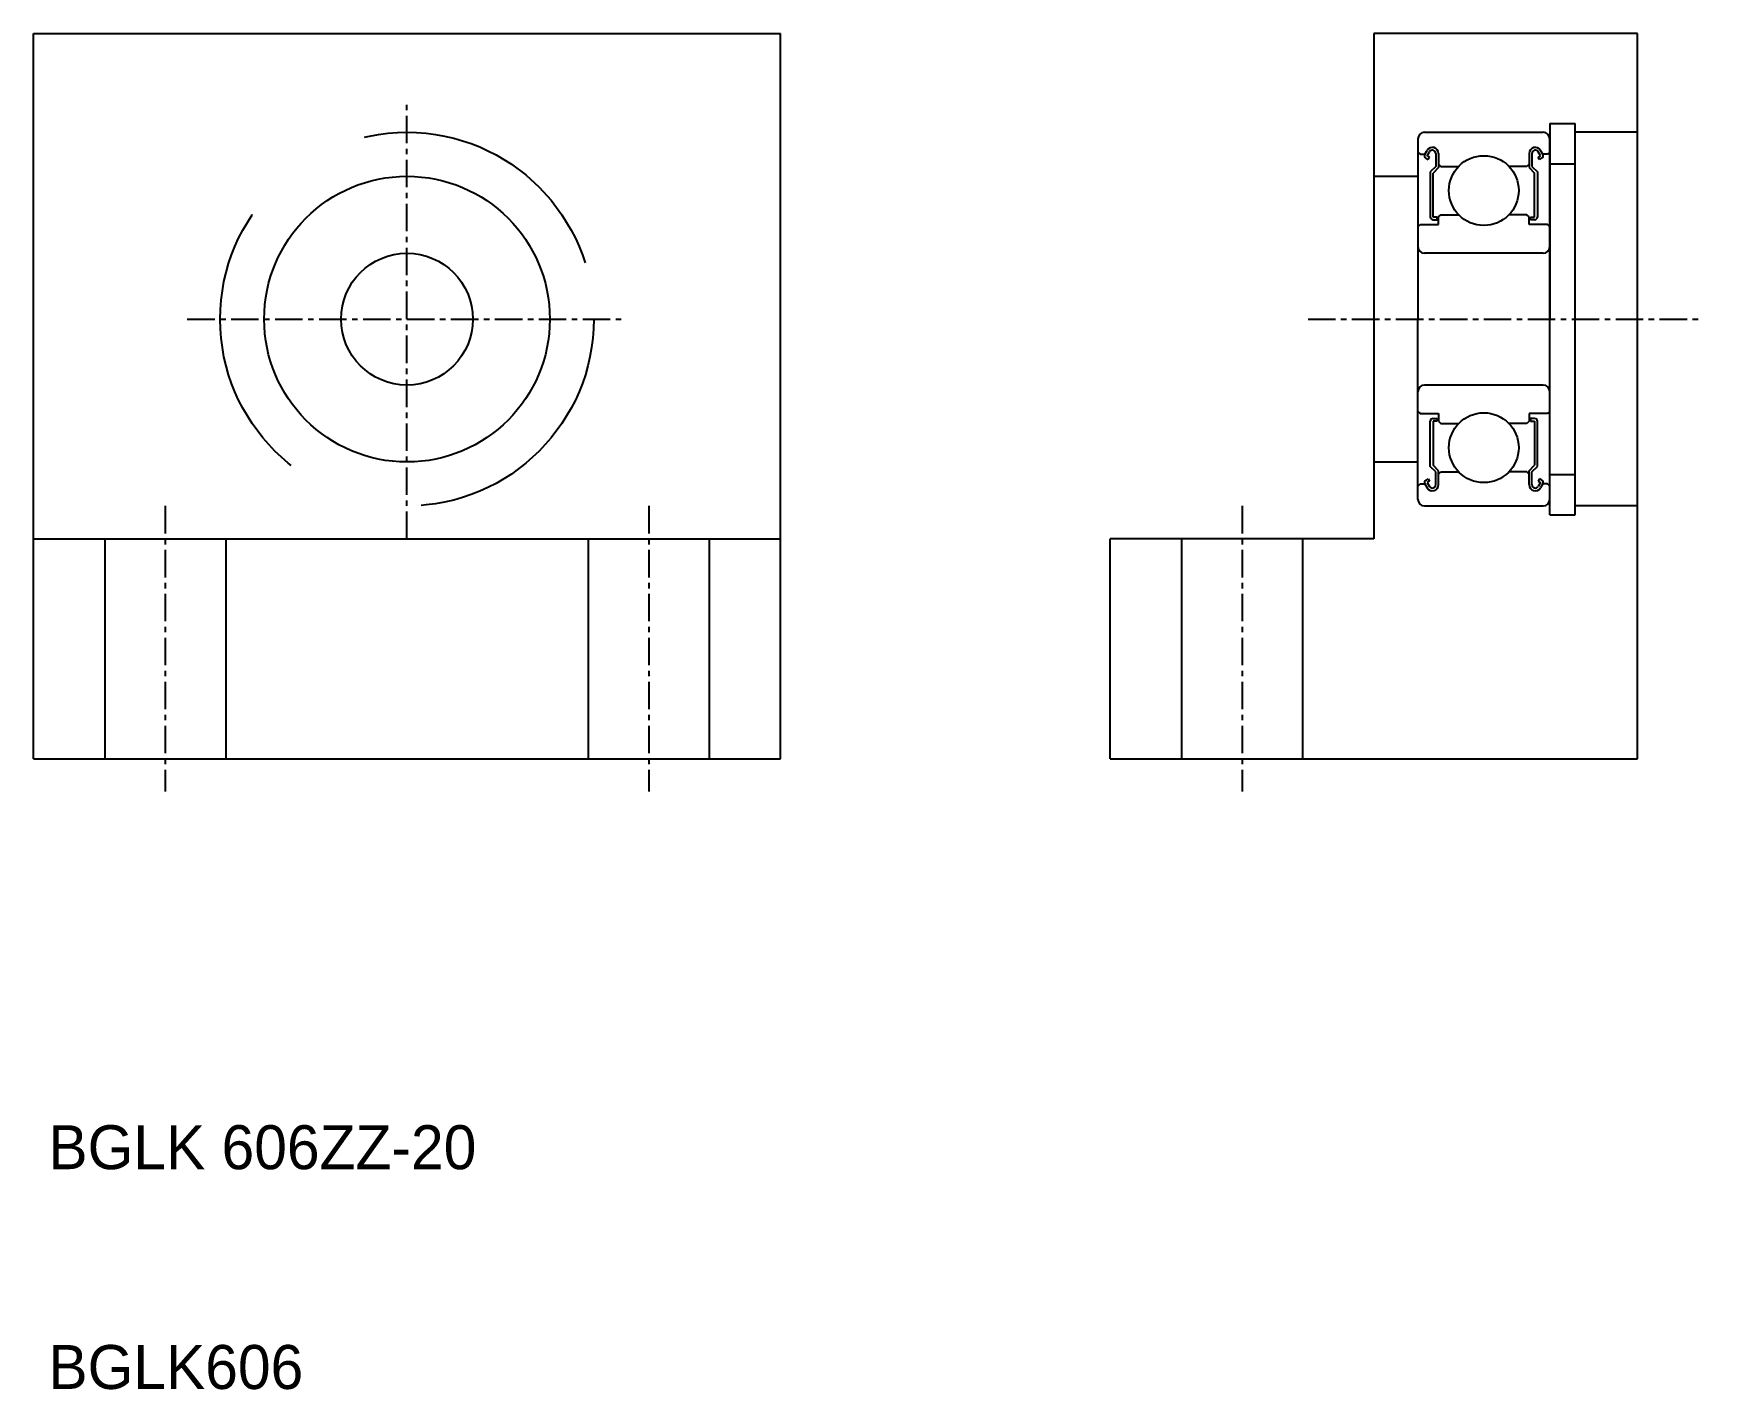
# Model space of a CAD drawing. Extents: x 90.7 to 166.7, y 61.8 to 123.5.
import ezdxf

# ---------------------------------------------------------------- set-up
doc = ezdxf.new("R2010")
doc.units = 0
doc.linetypes.add('CENTER', pattern=[2, 1.25, -0.25, 0.25, -0.25])
doc.linetypes.add('DASHED', pattern=[19.05, 12.7, -6.35])
doc.layers.get('0').update_dxf_attribs({"linetype": 'CONTINUOUS'})
doc.layers.add('CENTER', color=1, linetype='CENTER')

msp = doc.modelspace()

# ---------------------------------------------------------------- linework, layer by layer
for p, q in [((90.658, 90.499), (90.658, 123.499)), ((90.658, 123.499), (124.658, 123.499)), ((124.658, 90.499), (124.658, 123.499)), ((151.658, 123.499), (151.658, 100.499)), ((163.658, 123.499), (151.658, 123.499)), ((163.658, 90.499), (163.658, 123.499)), ((153.658, 118.699), (153.658, 110.499)), ((153.958, 118.999), (159.358, 118.999)), ((159.658, 118.699), (159.658, 110.499)), ((153.658, 118.099), (153.758, 117.999)), ((153.758, 117.999), (153.972, 117.999)), ((153.972, 117.999), (154.074, 118.172)), ((154.018, 117.827), (154.127, 117.765)), ((154.081, 117.936), (154.183, 118.109)), ((154.189, 117.873), (154.081, 117.936)), ((154.127, 117.765), (154.189, 117.873)), ((154.474, 118.031), (154.474, 117.449)), ((154.6, 118.031), (154.6, 117.397)), ((158.716, 118.031), (158.716, 117.397)), ((158.842, 118.031), (158.842, 117.449)), ((159.127, 117.873), (159.235, 117.936)), ((159.19, 117.765), (159.127, 117.873)), ((159.235, 117.936), (159.133, 118.109)), ((159.298, 117.827), (159.19, 117.765)), ((159.344, 117.999), (159.242, 118.172)), ((159.558, 117.999), (159.344, 117.999)), ((159.658, 118.099), (159.558, 117.999)), ((154.474, 117.449), (154.223, 117.198)), ((154.223, 117.198), (154.223, 115.144)), ((154.6, 117.397), (154.349, 117.146)), ((154.349, 115.144), (154.349, 117.146)), ((154.6, 117.549), (154.7, 117.449)), ((154.7, 117.449), (155.514, 117.449)), ((158.616, 117.449), (157.803, 117.449)), ((158.716, 117.549), (158.616, 117.449)), ((158.716, 117.397), (158.968, 117.146)), ((158.842, 117.449), (159.093, 117.198)), ((158.968, 115.144), (158.968, 117.146)), ((159.093, 117.198), (159.093, 115.144)), ((153.658, 114.699), (153.758, 114.799)), ((153.758, 114.799), (154.6, 114.799)), ((154.537, 115.144), (154.349, 115.144)), ((154.349, 115.019), (154.537, 115.019)), ((154.537, 115.019), (154.537, 115.144)), ((154.6, 115.149), (154.7, 115.249)), ((154.6, 114.799), (154.6, 115.149)), ((154.7, 115.249), (155.514, 115.249)), ((158.616, 115.249), (157.803, 115.249)), ((158.716, 115.149), (158.616, 115.249)), ((158.716, 114.799), (158.716, 115.149)), ((159.558, 114.799), (158.716, 114.799)), ((158.779, 115.144), (158.968, 115.144)), ((158.779, 115.019), (158.779, 115.144)), ((158.968, 115.019), (158.779, 115.019)), ((159.658, 114.699), (159.558, 114.799)), ((159.358, 113.499), (153.958, 113.499)), ((156.658, 113.499), (156.658, 113.499)), ((158.008, 113.499), (158.008, 113.499)), ((153.658, 102.299), (153.658, 110.499)), ((159.658, 102.299), (159.658, 110.499)), ((159.358, 107.499), (153.958, 107.499)), ((153.658, 106.299), (153.758, 106.199)), ((153.758, 106.199), (154.6, 106.199)), ((154.223, 103.8), (154.223, 105.853)), ((154.349, 105.979), (154.537, 105.979)), ((154.349, 105.853), (154.349, 103.852)), ((154.537, 105.853), (154.349, 105.853)), ((154.537, 105.979), (154.537, 105.853)), ((154.6, 106.199), (154.6, 105.849)), ((154.6, 105.849), (154.7, 105.749)), ((154.7, 105.749), (155.514, 105.749)), ((158.616, 105.749), (157.803, 105.749)), ((158.716, 105.849), (158.616, 105.749)), ((159.558, 106.199), (158.716, 106.199)), ((158.716, 106.199), (158.716, 105.849)), ((158.779, 105.979), (158.779, 105.853)), ((158.968, 105.979), (158.779, 105.979)), ((158.779, 105.853), (158.968, 105.853)), ((158.968, 105.853), (158.968, 103.852)), ((159.093, 103.8), (159.093, 105.853)), ((159.658, 106.299), (159.558, 106.199)), ((154.474, 103.549), (154.223, 103.8)), ((154.6, 103.601), (154.349, 103.852)), ((154.474, 102.967), (154.474, 103.549)), ((154.6, 102.967), (154.6, 103.601)), ((154.6, 103.449), (154.7, 103.549)), ((154.7, 103.549), (155.514, 103.549)), ((158.616, 103.549), (157.803, 103.549)), ((158.716, 103.449), (158.616, 103.549)), ((158.716, 103.601), (158.968, 103.852)), ((158.716, 102.967), (158.716, 103.601)), ((158.842, 103.549), (159.093, 103.8)), ((158.842, 102.967), (158.842, 103.549)), ((153.658, 102.899), (153.758, 102.999)), ((153.758, 102.999), (153.972, 102.999)), ((153.972, 102.999), (154.074, 102.826)), ((154.018, 103.17), (154.127, 103.233)), ((154.189, 103.124), (154.081, 103.062)), ((154.081, 103.062), (154.183, 102.889)), ((154.127, 103.233), (154.189, 103.124)), ((159.19, 103.233), (159.127, 103.124)), ((159.127, 103.124), (159.235, 103.062)), ((159.235, 103.062), (159.133, 102.889)), ((159.298, 103.17), (159.19, 103.233)), ((159.344, 102.999), (159.242, 102.826)), ((159.558, 102.999), (159.344, 102.999)), ((159.658, 102.899), (159.558, 102.999)), ((153.958, 101.999), (159.358, 101.999)), ((90.658, 100.499), (124.658, 100.499)), ((139.658, 90.499), (139.658, 100.499)), ((151.658, 100.499), (139.658, 100.499)), ((90.658, 90.499), (124.658, 90.499)), ((139.658, 90.499), (163.658, 90.499))]:
    msp.add_line(p, q)
at = {"color": 7, "linetype": 'CONTINUOUS'}
for p, q in [((159.658, 119.399), (159.658, 110.499)), ((159.658, 119.399), (160.818, 119.399)), ((160.818, 101.599), (160.818, 119.399)), ((159.658, 101.599), (159.658, 118.899)), ((163.658, 118.999), (160.818, 118.999)), ((159.658, 117.569), (160.818, 117.569)), ((151.658, 116.999), (153.658, 116.999)), ((151.658, 103.999), (153.658, 103.999)), ((159.658, 103.429), (160.818, 103.429)), ((163.658, 101.999), (160.818, 101.999)), ((159.658, 101.599), (160.818, 101.599))]:
    msp.add_line(p, q, dxfattribs=at)
at = {"color": 3, "linetype": 'DASHED'}
for p, q in [((93.908, 100.499), (93.908, 90.499)), ((99.408, 100.499), (99.408, 90.499)), ((115.908, 100.499), (115.908, 90.499)), ((121.408, 100.499), (121.408, 90.499)), ((142.908, 100.499), (142.908, 90.499)), ((148.408, 100.499), (148.408, 90.499))]:
    msp.add_line(p, q, dxfattribs=at)
msp.add_circle((107.658, 110.499), 8.5, dxfattribs=at)
for centre, radius in [((156.658, 116.349), 1.587), ((107.658, 110.499), 6.5), ((107.658, 110.499), 3), ((156.658, 104.649), 1.587)]:
    msp.add_circle(centre, radius)
for centre, radius, start, end in [((153.958, 118.699), 0.3, 90, 180), ((159.358, 118.699), 0.3, 0, 90), ((154.081, 117.936), 0.126, 149.99264, 240.00259), ((154.318, 118.031), 0.282, 0, 150.00169), ((154.318, 118.031), 0.156, 0, 150.00191), ((158.998, 118.031), 0.282, 29.99831, 180), ((158.998, 118.031), 0.156, 29.99809, 180), ((159.236, 117.936), 0.126, 299.99741, 30.00736), ((154.349, 115.144), 0.126, 180.00005, 270.00003), ((158.968, 115.144), 0.126, 269.99997, 359.99995), ((153.958, 113.799), 0.3, 180, 270), ((159.358, 113.799), 0.3, 270, 0), ((153.958, 107.199), 0.3, 90, 180), ((159.358, 107.199), 0.3, 0, 90), ((154.349, 105.853), 0.126, 89.99997, 179.99995), ((158.968, 105.853), 0.126, 0.00005, 90.00003), ((154.081, 103.062), 0.126, 119.99741, 210.00736), ((154.318, 102.967), 0.282, 209.99831, 0), ((154.318, 102.967), 0.156, 209.99809, 0), ((158.998, 102.967), 0.282, 180, 330.00169), ((158.998, 102.967), 0.156, 180, 330.00191), ((159.236, 103.062), 0.126, 329.99264, 60.00259), ((153.958, 102.299), 0.3, 180, 270), ((159.358, 102.299), 0.3, 270, 0)]:
    msp.add_arc(centre, radius, start, end)
at = {"layer": 'CENTER', "color": 1, "linetype": 'CENTER'}
for p, q in [((107.658, 100.499), (107.658, 120.499)), ((97.658, 110.499), (117.658, 110.499)), ((148.658, 110.499), (166.658, 110.499)), ((96.658, 101.999), (96.658, 88.999)), ((118.658, 101.999), (118.658, 88.999)), ((145.658, 101.999), (145.658, 88.999))]:
    msp.add_line(p, q, dxfattribs=at)

# ---------------------------------------------------------------- texts
for s, p in [('BGLK 606ZZ-20', (91.341, 71.821)), ('BGLK606', (91.341, 61.821))]:
    msp.add_text(s, height=2).set_placement(p)

doc.saveas('drawing.dxf')
